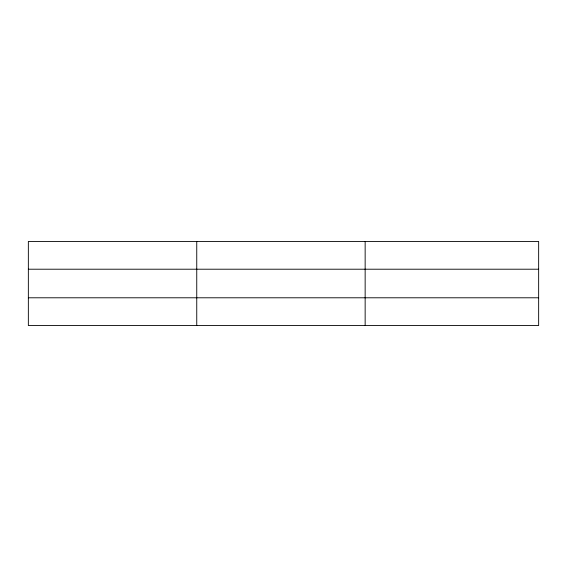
<?xml version="1.0" encoding="UTF-8"?>
<svg xmlns="http://www.w3.org/2000/svg" width="567" height="567" viewBox="0 0 567 567"><rect width="100%" height="100%" fill="white"/><g stroke="black" fill="none" stroke-linecap="round" stroke-linejoin="round"><path stroke-width="0.85" d="M196.749 325.536L196.749 241.464M365.148 325.536L365.148 241.464M538.65 297.788L538.65 325.536L28.35 325.536L28.35 241.464L538.65 241.464L538.65 297.788L28.35 297.788M28.35 269.212L538.65 269.212"/></g></svg>
